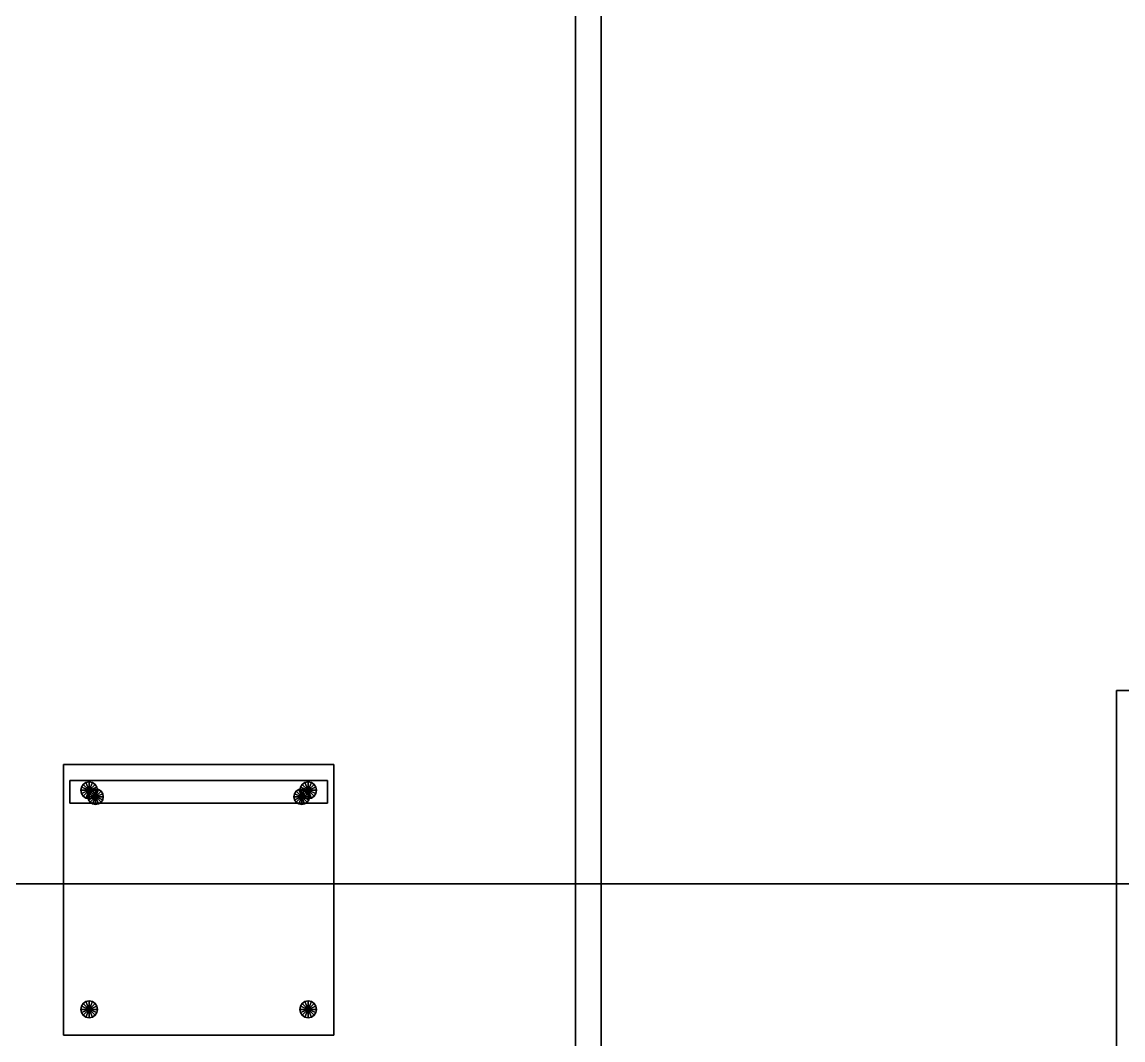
# Model space of a CAD drawing. Header units: millimetres. Extents: x -8000 to 18500, y -500 to 32500.
# Drawn here: x 2901 to 4610, y 4958 to 6538 of the extents above; entities that cross this region are included whole.
import ezdxf

# ---------------------------------------------------------------- set-up
doc = ezdxf.new("R2010")
doc.units = ezdxf.units.MM
for name, color, linetype in [('3D-COLUMNS', 7, 'Continuous'), ('3D-FINISH', 7, 'Continuous'), ('3D-FURNITURE', 7, 'Continuous'), ('3D-GLAZING', 7, 'Continuous'), ('3D-ROOF', 7, 'Continuous'), ('3D-SLABS', 7, 'Continuous')]:
    doc.layers.add(name, color=color, linetype=linetype)

msp = doc.modelspace()

# ---------------------------------------------------------------- linework, layer by layer
at = {"layer": '3D-COLUMNS', "color": 7}
for points in [[(0, 4800, 3600), (0, 5200, 3600), (10000, 5200, 3600), (10000, 4800, 3600)], [(0, 5200, 3600), (0, 5200, 3800), (10000, 5200, 3800), (10000, 5200, 3600)], [(0, 4800, 3800), (10000, 4800, 3800), (10000, 5200, 3800), (0, 5200, 3800)]]:
    msp.add_3dface(points, dxfattribs=at)
at = {"layer": '3D-FINISH', "color": 7}
for points in [[(200, 200, 590), (200, 9800, 590), (9800, 9800, 590), (9800, 200, 590)], [(200, 200, 600), (9800, 200, 600), (9800, 9800, 600), (200, 9800, 600)], [(200, 200, 3990), (200, 9800, 3990), (9800, 9800, 3990), (9800, 200, 3990)], [(200, 200, 4000), (9800, 200, 4000), (9800, 9800, 4000), (200, 9800, 4000)]]:
    msp.add_3dface(points, dxfattribs=at)
at = {"layer": '3D-FURNITURE', "color": 7}
for points in [[(4600, 4500, 4710), (4600, 5500, 4710), (8000, 5500, 4710), (8000, 4500, 4710)], [(4600, 5500, 4710), (4600, 5500, 4760), (8000, 5500, 4760), (8000, 5500, 4710)], [(4600, 4500, 4710), (4600, 4500, 4760), (4600, 5500, 4760), (4600, 5500, 4710)], [(4600, 4500, 4760), (8000, 4500, 4760), (8000, 5500, 4760), (4600, 5500, 4760)], [(2965, 4965, 4410), (2965, 5385, 4410), (3385, 5385, 4410), (3385, 4965, 4410)], [(2965, 5385, 4410), (2965, 5385, 4450), (3385, 5385, 4450), (3385, 5385, 4410)], [(2965, 4965, 4410), (2965, 4965, 4450), (2965, 5385, 4450), (2965, 5385, 4410)], [(2965, 4965, 4450), (3385, 4965, 4450), (3385, 5385, 4450), (2965, 5385, 4450)], [(3385, 4965, 4410), (3385, 5385, 4410), (3385, 5385, 4450), (3385, 4965, 4450)], [(2975, 5325, 4700), (2975, 5360, 4700), (3375, 5360, 4700), (3375, 5325, 4700)], [(2975, 5360, 4700), (2975, 5360, 4790), (3375, 5360, 4790), (3375, 5360, 4700)], [(2975, 5325, 4700), (2975, 5325, 4790), (2975, 5360, 4790), (2975, 5360, 4700)], [(2975, 5325, 4790), (3375, 5325, 4790), (3375, 5360, 4790), (2975, 5360, 4790)], [(2993, 5350, 4000), (2992, 5345, 4000), (2992, 5345, 4430), (2993, 5350, 4430)], [(3005, 5345, 4430), (2993, 5350, 4430), (2992, 5345, 4430), (3005, 5345, 4430)], [(3005, 5345, 4000), (2992, 5345, 4000), (2993, 5350, 4000), (3005, 5345, 4000)], [(2995.8, 5354.2, 4000), (2993, 5350, 4000), (2993, 5350, 4430), (2995.8, 5354.2, 4430)], [(3005, 5345, 4430), (2995.8, 5354.2, 4430), (2993, 5350, 4430), (3005, 5345, 4430)], [(3005, 5345, 4000), (2993, 5350, 4000), (2995.8, 5354.2, 4000), (3005, 5345, 4000)], [(3000, 5357, 4000), (2995.8, 5354.2, 4000), (2995.8, 5354.2, 4430), (3000, 5357, 4430)], [(3005, 5345, 4430), (3000, 5357, 4430), (2995.8, 5354.2, 4430), (3005, 5345, 4430)], [(3005, 5345, 4000), (2995.8, 5354.2, 4000), (3000, 5357, 4000), (3005, 5345, 4000)], [(3005, 5358, 4000), (3000, 5357, 4000), (3000, 5357, 4430), (3005, 5358, 4430)], [(3005, 5345, 4430), (3005, 5358, 4430), (3000, 5357, 4430), (3005, 5345, 4430)], [(3005, 5345, 4000), (3000, 5357, 4000), (3005, 5358, 4000), (3005, 5345, 4000)], [(3010, 5357, 4000), (3005, 5358, 4000), (3005, 5358, 4430), (3010, 5357, 4430)], [(3005, 5345, 4430), (3010, 5357, 4430), (3005, 5358, 4430), (3005, 5345, 4430)], [(3005, 5345, 4000), (3005, 5358, 4000), (3010, 5357, 4000), (3005, 5345, 4000)], [(3005, 5345, 4430), (3014.2, 5354.2, 4430), (3010, 5357, 4430), (3005, 5345, 4430)], [(3005, 5345, 4000), (3010, 5357, 4000), (3014.2, 5354.2, 4000), (3005, 5345, 4000)], [(3005, 5345, 4430), (3017, 5350, 4430), (3014.2, 5354.2, 4430), (3005, 5345, 4430)], [(3005, 5345, 4000), (3014.2, 5354.2, 4000), (3017, 5350, 4000), (3005, 5345, 4000)], [(3005, 5345, 4430), (3018, 5345, 4430), (3017, 5350, 4430), (3005, 5345, 4430)], [(3005, 5345, 4000), (3017, 5350, 4000), (3018, 5345, 4000), (3005, 5345, 4000)], [(3014.2, 5354.2, 4000), (3010, 5357, 4000), (3010, 5357, 4430), (3014.2, 5354.2, 4430)], [(3017, 5350, 4000), (3014.2, 5354.2, 4000), (3014.2, 5354.2, 4430), (3017, 5350, 4430)], [(3018, 5345, 4000), (3017, 5350, 4000), (3017, 5350, 4430), (3018, 5345, 4430)], [(3333, 5350, 4000), (3332, 5345, 4000), (3332, 5345, 4430), (3333, 5350, 4430)], [(3345, 5345, 4430), (3333, 5350, 4430), (3332, 5345, 4430), (3345, 5345, 4430)], [(3345, 5345, 4000), (3332, 5345, 4000), (3333, 5350, 4000), (3345, 5345, 4000)], [(3335.8, 5354.2, 4000), (3333, 5350, 4000), (3333, 5350, 4430), (3335.8, 5354.2, 4430)], [(3345, 5345, 4430), (3335.8, 5354.2, 4430), (3333, 5350, 4430), (3345, 5345, 4430)], [(3345, 5345, 4000), (3333, 5350, 4000), (3335.8, 5354.2, 4000), (3345, 5345, 4000)], [(3340, 5357, 4000), (3335.8, 5354.2, 4000), (3335.8, 5354.2, 4430), (3340, 5357, 4430)], [(3345, 5345, 4430), (3340, 5357, 4430), (3335.8, 5354.2, 4430), (3345, 5345, 4430)], [(3345, 5345, 4000), (3335.8, 5354.2, 4000), (3340, 5357, 4000), (3345, 5345, 4000)], [(3345, 5358, 4000), (3340, 5357, 4000), (3340, 5357, 4430), (3345, 5358, 4430)], [(3345, 5345, 4430), (3345, 5358, 4430), (3340, 5357, 4430), (3345, 5345, 4430)], [(3345, 5345, 4000), (3340, 5357, 4000), (3345, 5358, 4000), (3345, 5345, 4000)], [(3350, 5357, 4000), (3345, 5358, 4000), (3345, 5358, 4430), (3350, 5357, 4430)], [(3345, 5345, 4430), (3350, 5357, 4430), (3345, 5358, 4430), (3345, 5345, 4430)], [(3345, 5345, 4000), (3345, 5358, 4000), (3350, 5357, 4000), (3345, 5345, 4000)], [(3345, 5345, 4430), (3354.2, 5354.2, 4430), (3350, 5357, 4430), (3345, 5345, 4430)], [(3345, 5345, 4000), (3350, 5357, 4000), (3354.2, 5354.2, 4000), (3345, 5345, 4000)], [(3345, 5345, 4430), (3357, 5350, 4430), (3354.2, 5354.2, 4430), (3345, 5345, 4430)], [(3345, 5345, 4000), (3354.2, 5354.2, 4000), (3357, 5350, 4000), (3345, 5345, 4000)], [(3345, 5345, 4430), (3358, 5345, 4430), (3357, 5350, 4430), (3345, 5345, 4430)], [(3345, 5345, 4000), (3357, 5350, 4000), (3358, 5345, 4000), (3345, 5345, 4000)], [(3354.2, 5354.2, 4000), (3350, 5357, 4000), (3350, 5357, 4430), (3354.2, 5354.2, 4430)], [(3357, 5350, 4000), (3354.2, 5354.2, 4000), (3354.2, 5354.2, 4430), (3357, 5350, 4430)], [(3358, 5345, 4000), (3357, 5350, 4000), (3357, 5350, 4430), (3358, 5345, 4430)], [(3375, 5325, 4700), (3375, 5360, 4700), (3375, 5360, 4790), (3375, 5325, 4790)], [(2992, 5345, 4000), (2993, 5340, 4000), (2993, 5340, 4430), (2992, 5345, 4430)], [(3005, 5345, 4430), (2992, 5345, 4430), (2993, 5340, 4430), (3005, 5345, 4430)], [(3005, 5345, 4000), (2993, 5340, 4000), (2992, 5345, 4000), (3005, 5345, 4000)], [(3005, 5345, 4430), (2993, 5340, 4430), (2995.8, 5335.8, 4430), (3005, 5345, 4430)], [(3005, 5345, 4000), (2995.8, 5335.8, 4000), (2993, 5340, 4000), (3005, 5345, 4000)], [(2993, 5340, 4000), (2995.8, 5335.8, 4000), (2995.8, 5335.8, 4430), (2993, 5340, 4430)], [(3005, 5345, 4430), (2995.8, 5335.8, 4430), (3000, 5333, 4430), (3005, 5345, 4430)], [(3005, 5345, 4000), (3000, 5333, 4000), (2995.8, 5335.8, 4000), (3005, 5345, 4000)], [(2995.8, 5335.8, 4000), (3000, 5333, 4000), (3000, 5333, 4430), (2995.8, 5335.8, 4430)], [(3005, 5345, 4430), (3000, 5333, 4430), (3005, 5332, 4430), (3005, 5345, 4430)], [(3005, 5345, 4000), (3005, 5332, 4000), (3000, 5333, 4000), (3005, 5345, 4000)], [(3000, 5333, 4000), (3005, 5332, 4000), (3005, 5332, 4430), (3000, 5333, 4430)], [(3003.9, 5339.6, 4430), (3003, 5335, 4430), (3003, 5335, 4780), (3003.9, 5339.6, 4780)], [(3015, 5335, 4780), (3003.9, 5339.6, 4780), (3003, 5335, 4780), (3015, 5335, 4780)], [(3015, 5335, 4430), (3003, 5335, 4430), (3003.9, 5339.6, 4430), (3015, 5335, 4430)], [(3003, 5335, 4430), (3003.9, 5330.4, 4430), (3003.9, 5330.4, 4780), (3003, 5335, 4780)], [(3015, 5335, 4780), (3003, 5335, 4780), (3003.9, 5330.4, 4780), (3015, 5335, 4780)], [(3015, 5335, 4430), (3003.9, 5330.4, 4430), (3003, 5335, 4430), (3015, 5335, 4430)], [(3006.5, 5343.5, 4430), (3003.9, 5339.6, 4430), (3003.9, 5339.6, 4780), (3006.5, 5343.5, 4780)], [(3015, 5335, 4780), (3006.5, 5343.5, 4780), (3003.9, 5339.6, 4780), (3015, 5335, 4780)], [(3015, 5335, 4430), (3003.9, 5339.6, 4430), (3006.5, 5343.5, 4430), (3015, 5335, 4430)], [(3015, 5335, 4780), (3003.9, 5330.4, 4780), (3006.5, 5326.5, 4780), (3015, 5335, 4780)], [(3015, 5335, 4430), (3006.5, 5326.5, 4430), (3003.9, 5330.4, 4430), (3015, 5335, 4430)], [(3005, 5345, 4430), (3005, 5332, 4430), (3010, 5333, 4430), (3005, 5345, 4430)], [(3005, 5345, 4000), (3010, 5333, 4000), (3005, 5332, 4000), (3005, 5345, 4000)], [(3005, 5345, 4430), (3010, 5333, 4430), (3014.2, 5335.8, 4430), (3005, 5345, 4430)], [(3005, 5345, 4000), (3014.2, 5335.8, 4000), (3010, 5333, 4000), (3005, 5345, 4000)], [(3005, 5345, 4430), (3014.2, 5335.8, 4430), (3017, 5340, 4430), (3005, 5345, 4430)], [(3005, 5345, 4000), (3017, 5340, 4000), (3014.2, 5335.8, 4000), (3005, 5345, 4000)], [(3005, 5345, 4430), (3017, 5340, 4430), (3018, 5345, 4430), (3005, 5345, 4430)], [(3005, 5345, 4000), (3018, 5345, 4000), (3017, 5340, 4000), (3005, 5345, 4000)], [(3005, 5332, 4000), (3010, 5333, 4000), (3010, 5333, 4430), (3005, 5332, 4430)], [(3010.4, 5346.1, 4430), (3006.5, 5343.5, 4430), (3006.5, 5343.5, 4780), (3010.4, 5346.1, 4780)], [(3015, 5335, 4780), (3010.4, 5346.1, 4780), (3006.5, 5343.5, 4780), (3015, 5335, 4780)], [(3015, 5335, 4430), (3006.5, 5343.5, 4430), (3010.4, 5346.1, 4430), (3015, 5335, 4430)], [(3015, 5335, 4780), (3006.5, 5326.5, 4780), (3010.4, 5323.9, 4780), (3015, 5335, 4780)], [(3015, 5335, 4430), (3010.4, 5323.9, 4430), (3006.5, 5326.5, 4430), (3015, 5335, 4430)], [(3010, 5333, 4000), (3014.2, 5335.8, 4000), (3014.2, 5335.8, 4430), (3010, 5333, 4430)], [(3015, 5347, 4430), (3010.4, 5346.1, 4430), (3010.4, 5346.1, 4780), (3015, 5347, 4780)], [(3015, 5335, 4780), (3015, 5347, 4780), (3010.4, 5346.1, 4780), (3015, 5335, 4780)], [(3015, 5335, 4430), (3010.4, 5346.1, 4430), (3015, 5347, 4430), (3015, 5335, 4430)], [(3015, 5335, 4780), (3010.4, 5323.9, 4780), (3015, 5323, 4780), (3015, 5335, 4780)], [(3015, 5335, 4430), (3015, 5323, 4430), (3010.4, 5323.9, 4430), (3015, 5335, 4430)], [(3014.2, 5335.8, 4000), (3017, 5340, 4000), (3017, 5340, 4430), (3014.2, 5335.8, 4430)], [(3019.6, 5346.1, 4430), (3015, 5347, 4430), (3015, 5347, 4780), (3019.6, 5346.1, 4780)], [(3015, 5335, 4780), (3019.6, 5346.1, 4780), (3015, 5347, 4780), (3015, 5335, 4780)], [(3015, 5335, 4430), (3015, 5347, 4430), (3019.6, 5346.1, 4430), (3015, 5335, 4430)], [(3015, 5335, 4780), (3023.5, 5343.5, 4780), (3019.6, 5346.1, 4780), (3015, 5335, 4780)], [(3015, 5335, 4430), (3019.6, 5346.1, 4430), (3023.5, 5343.5, 4430), (3015, 5335, 4430)], [(3015, 5335, 4780), (3026.1, 5339.6, 4780), (3023.5, 5343.5, 4780), (3015, 5335, 4780)], [(3015, 5335, 4430), (3023.5, 5343.5, 4430), (3026.1, 5339.6, 4430), (3015, 5335, 4430)], [(3015, 5335, 4780), (3027, 5335, 4780), (3026.1, 5339.6, 4780), (3015, 5335, 4780)], [(3015, 5335, 4430), (3026.1, 5339.6, 4430), (3027, 5335, 4430), (3015, 5335, 4430)], [(3015, 5335, 4780), (3015, 5323, 4780), (3019.6, 5323.9, 4780), (3015, 5335, 4780)], [(3015, 5335, 4430), (3019.6, 5323.9, 4430), (3015, 5323, 4430), (3015, 5335, 4430)], [(3015, 5335, 4780), (3019.6, 5323.9, 4780), (3023.5, 5326.5, 4780), (3015, 5335, 4780)], [(3015, 5335, 4430), (3023.5, 5326.5, 4430), (3019.6, 5323.9, 4430), (3015, 5335, 4430)], [(3015, 5335, 4780), (3023.5, 5326.5, 4780), (3026.1, 5330.4, 4780), (3015, 5335, 4780)], [(3015, 5335, 4430), (3026.1, 5330.4, 4430), (3023.5, 5326.5, 4430), (3015, 5335, 4430)], [(3015, 5335, 4780), (3026.1, 5330.4, 4780), (3027, 5335, 4780), (3015, 5335, 4780)], [(3015, 5335, 4430), (3027, 5335, 4430), (3026.1, 5330.4, 4430), (3015, 5335, 4430)], [(3017, 5340, 4000), (3018, 5345, 4000), (3018, 5345, 4430), (3017, 5340, 4430)], [(3023.5, 5343.5, 4430), (3019.6, 5346.1, 4430), (3019.6, 5346.1, 4780), (3023.5, 5343.5, 4780)], [(3026.1, 5339.6, 4430), (3023.5, 5343.5, 4430), (3023.5, 5343.5, 4780), (3026.1, 5339.6, 4780)], [(3027, 5335, 4430), (3026.1, 5339.6, 4430), (3026.1, 5339.6, 4780), (3027, 5335, 4780)], [(3026.1, 5330.4, 4430), (3027, 5335, 4430), (3027, 5335, 4780), (3026.1, 5330.4, 4780)], [(3323.9, 5339.6, 4430), (3323, 5335, 4430), (3323, 5335, 4780), (3323.9, 5339.6, 4780)], [(3335, 5335, 4780), (3323.9, 5339.6, 4780), (3323, 5335, 4780), (3335, 5335, 4780)], [(3335, 5335, 4430), (3323, 5335, 4430), (3323.9, 5339.6, 4430), (3335, 5335, 4430)], [(3323, 5335, 4430), (3323.9, 5330.4, 4430), (3323.9, 5330.4, 4780), (3323, 5335, 4780)], [(3335, 5335, 4780), (3323, 5335, 4780), (3323.9, 5330.4, 4780), (3335, 5335, 4780)], [(3335, 5335, 4430), (3323.9, 5330.4, 4430), (3323, 5335, 4430), (3335, 5335, 4430)], [(3326.5, 5343.5, 4430), (3323.9, 5339.6, 4430), (3323.9, 5339.6, 4780), (3326.5, 5343.5, 4780)], [(3335, 5335, 4780), (3326.5, 5343.5, 4780), (3323.9, 5339.6, 4780), (3335, 5335, 4780)], [(3335, 5335, 4430), (3323.9, 5339.6, 4430), (3326.5, 5343.5, 4430), (3335, 5335, 4430)], [(3335, 5335, 4780), (3323.9, 5330.4, 4780), (3326.5, 5326.5, 4780), (3335, 5335, 4780)], [(3335, 5335, 4430), (3326.5, 5326.5, 4430), (3323.9, 5330.4, 4430), (3335, 5335, 4430)], [(3330.4, 5346.1, 4430), (3326.5, 5343.5, 4430), (3326.5, 5343.5, 4780), (3330.4, 5346.1, 4780)], [(3335, 5335, 4780), (3330.4, 5346.1, 4780), (3326.5, 5343.5, 4780), (3335, 5335, 4780)], [(3335, 5335, 4430), (3326.5, 5343.5, 4430), (3330.4, 5346.1, 4430), (3335, 5335, 4430)], [(3335, 5335, 4780), (3326.5, 5326.5, 4780), (3330.4, 5323.9, 4780), (3335, 5335, 4780)], [(3335, 5335, 4430), (3330.4, 5323.9, 4430), (3326.5, 5326.5, 4430), (3335, 5335, 4430)], [(3335, 5347, 4430), (3330.4, 5346.1, 4430), (3330.4, 5346.1, 4780), (3335, 5347, 4780)], [(3335, 5335, 4780), (3335, 5347, 4780), (3330.4, 5346.1, 4780), (3335, 5335, 4780)], [(3335, 5335, 4430), (3330.4, 5346.1, 4430), (3335, 5347, 4430), (3335, 5335, 4430)], [(3335, 5335, 4780), (3330.4, 5323.9, 4780), (3335, 5323, 4780), (3335, 5335, 4780)], [(3335, 5335, 4430), (3335, 5323, 4430), (3330.4, 5323.9, 4430), (3335, 5335, 4430)], [(3332, 5345, 4000), (3333, 5340, 4000), (3333, 5340, 4430), (3332, 5345, 4430)], [(3345, 5345, 4430), (3332, 5345, 4430), (3333, 5340, 4430), (3345, 5345, 4430)], [(3345, 5345, 4000), (3333, 5340, 4000), (3332, 5345, 4000), (3345, 5345, 4000)], [(3345, 5345, 4430), (3333, 5340, 4430), (3335.8, 5335.8, 4430), (3345, 5345, 4430)], [(3345, 5345, 4000), (3335.8, 5335.8, 4000), (3333, 5340, 4000), (3345, 5345, 4000)], [(3333, 5340, 4000), (3335.8, 5335.8, 4000), (3335.8, 5335.8, 4430), (3333, 5340, 4430)], [(3339.6, 5346.1, 4430), (3335, 5347, 4430), (3335, 5347, 4780), (3339.6, 5346.1, 4780)], [(3335, 5335, 4780), (3339.6, 5346.1, 4780), (3335, 5347, 4780), (3335, 5335, 4780)], [(3335, 5335, 4430), (3335, 5347, 4430), (3339.6, 5346.1, 4430), (3335, 5335, 4430)], [(3335, 5335, 4780), (3343.5, 5343.5, 4780), (3339.6, 5346.1, 4780), (3335, 5335, 4780)], [(3335, 5335, 4430), (3339.6, 5346.1, 4430), (3343.5, 5343.5, 4430), (3335, 5335, 4430)], [(3335, 5335, 4780), (3346.1, 5339.6, 4780), (3343.5, 5343.5, 4780), (3335, 5335, 4780)], [(3335, 5335, 4430), (3343.5, 5343.5, 4430), (3346.1, 5339.6, 4430), (3335, 5335, 4430)], [(3335, 5335, 4780), (3347, 5335, 4780), (3346.1, 5339.6, 4780), (3335, 5335, 4780)], [(3335, 5335, 4430), (3346.1, 5339.6, 4430), (3347, 5335, 4430), (3335, 5335, 4430)], [(3335, 5335, 4780), (3335, 5323, 4780), (3339.6, 5323.9, 4780), (3335, 5335, 4780)], [(3335, 5335, 4430), (3339.6, 5323.9, 4430), (3335, 5323, 4430), (3335, 5335, 4430)], [(3335, 5335, 4780), (3339.6, 5323.9, 4780), (3343.5, 5326.5, 4780), (3335, 5335, 4780)], [(3335, 5335, 4430), (3343.5, 5326.5, 4430), (3339.6, 5323.9, 4430), (3335, 5335, 4430)], [(3335, 5335, 4780), (3343.5, 5326.5, 4780), (3346.1, 5330.4, 4780), (3335, 5335, 4780)], [(3335, 5335, 4430), (3346.1, 5330.4, 4430), (3343.5, 5326.5, 4430), (3335, 5335, 4430)], [(3335, 5335, 4780), (3346.1, 5330.4, 4780), (3347, 5335, 4780), (3335, 5335, 4780)], [(3335, 5335, 4430), (3347, 5335, 4430), (3346.1, 5330.4, 4430), (3335, 5335, 4430)], [(3345, 5345, 4430), (3335.8, 5335.8, 4430), (3340, 5333, 4430), (3345, 5345, 4430)], [(3345, 5345, 4000), (3340, 5333, 4000), (3335.8, 5335.8, 4000), (3345, 5345, 4000)], [(3335.8, 5335.8, 4000), (3340, 5333, 4000), (3340, 5333, 4430), (3335.8, 5335.8, 4430)], [(3343.5, 5343.5, 4430), (3339.6, 5346.1, 4430), (3339.6, 5346.1, 4780), (3343.5, 5343.5, 4780)], [(3345, 5345, 4430), (3340, 5333, 4430), (3345, 5332, 4430), (3345, 5345, 4430)], [(3345, 5345, 4000), (3345, 5332, 4000), (3340, 5333, 4000), (3345, 5345, 4000)], [(3340, 5333, 4000), (3345, 5332, 4000), (3345, 5332, 4430), (3340, 5333, 4430)], [(3346.1, 5339.6, 4430), (3343.5, 5343.5, 4430), (3343.5, 5343.5, 4780), (3346.1, 5339.6, 4780)], [(3345, 5345, 4430), (3345, 5332, 4430), (3350, 5333, 4430), (3345, 5345, 4430)], [(3345, 5345, 4000), (3350, 5333, 4000), (3345, 5332, 4000), (3345, 5345, 4000)], [(3345, 5345, 4430), (3350, 5333, 4430), (3354.2, 5335.8, 4430), (3345, 5345, 4430)], [(3345, 5345, 4000), (3354.2, 5335.8, 4000), (3350, 5333, 4000), (3345, 5345, 4000)], [(3345, 5345, 4430), (3354.2, 5335.8, 4430), (3357, 5340, 4430), (3345, 5345, 4430)], [(3345, 5345, 4000), (3357, 5340, 4000), (3354.2, 5335.8, 4000), (3345, 5345, 4000)], [(3345, 5345, 4430), (3357, 5340, 4430), (3358, 5345, 4430), (3345, 5345, 4430)], [(3345, 5345, 4000), (3358, 5345, 4000), (3357, 5340, 4000), (3345, 5345, 4000)], [(3345, 5332, 4000), (3350, 5333, 4000), (3350, 5333, 4430), (3345, 5332, 4430)], [(3347, 5335, 4430), (3346.1, 5339.6, 4430), (3346.1, 5339.6, 4780), (3347, 5335, 4780)], [(3346.1, 5330.4, 4430), (3347, 5335, 4430), (3347, 5335, 4780), (3346.1, 5330.4, 4780)], [(3350, 5333, 4000), (3354.2, 5335.8, 4000), (3354.2, 5335.8, 4430), (3350, 5333, 4430)], [(3354.2, 5335.8, 4000), (3357, 5340, 4000), (3357, 5340, 4430), (3354.2, 5335.8, 4430)], [(3357, 5340, 4000), (3358, 5345, 4000), (3358, 5345, 4430), (3357, 5340, 4430)], [(2975, 5325, 4700), (3375, 5325, 4700), (3375, 5325, 4790), (2975, 5325, 4790)], [(3003.9, 5330.4, 4430), (3006.5, 5326.5, 4430), (3006.5, 5326.5, 4780), (3003.9, 5330.4, 4780)], [(3006.5, 5326.5, 4430), (3010.4, 5323.9, 4430), (3010.4, 5323.9, 4780), (3006.5, 5326.5, 4780)], [(3010.4, 5323.9, 4430), (3015, 5323, 4430), (3015, 5323, 4780), (3010.4, 5323.9, 4780)], [(3015, 5323, 4430), (3019.6, 5323.9, 4430), (3019.6, 5323.9, 4780), (3015, 5323, 4780)], [(3019.6, 5323.9, 4430), (3023.5, 5326.5, 4430), (3023.5, 5326.5, 4780), (3019.6, 5323.9, 4780)], [(3023.5, 5326.5, 4430), (3026.1, 5330.4, 4430), (3026.1, 5330.4, 4780), (3023.5, 5326.5, 4780)], [(3323.9, 5330.4, 4430), (3326.5, 5326.5, 4430), (3326.5, 5326.5, 4780), (3323.9, 5330.4, 4780)], [(3326.5, 5326.5, 4430), (3330.4, 5323.9, 4430), (3330.4, 5323.9, 4780), (3326.5, 5326.5, 4780)], [(3330.4, 5323.9, 4430), (3335, 5323, 4430), (3335, 5323, 4780), (3330.4, 5323.9, 4780)], [(3335, 5323, 4430), (3339.6, 5323.9, 4430), (3339.6, 5323.9, 4780), (3335, 5323, 4780)], [(3339.6, 5323.9, 4430), (3343.5, 5326.5, 4430), (3343.5, 5326.5, 4780), (3339.6, 5323.9, 4780)], [(3343.5, 5326.5, 4430), (3346.1, 5330.4, 4430), (3346.1, 5330.4, 4780), (3343.5, 5326.5, 4780)], [(2993, 5010, 4000), (2992, 5005, 4000), (2992, 5005, 4430), (2993, 5010, 4430)], [(3005, 5005, 4430), (2993, 5010, 4430), (2992, 5005, 4430), (3005, 5005, 4430)], [(3005, 5005, 4000), (2992, 5005, 4000), (2993, 5010, 4000), (3005, 5005, 4000)], [(2995.8, 5014.2, 4000), (2993, 5010, 4000), (2993, 5010, 4430), (2995.8, 5014.2, 4430)], [(3005, 5005, 4430), (2995.8, 5014.2, 4430), (2993, 5010, 4430), (3005, 5005, 4430)], [(3005, 5005, 4000), (2993, 5010, 4000), (2995.8, 5014.2, 4000), (3005, 5005, 4000)], [(3000, 5017, 4000), (2995.8, 5014.2, 4000), (2995.8, 5014.2, 4430), (3000, 5017, 4430)], [(3005, 5005, 4430), (3000, 5017, 4430), (2995.8, 5014.2, 4430), (3005, 5005, 4430)], [(3005, 5005, 4000), (2995.8, 5014.2, 4000), (3000, 5017, 4000), (3005, 5005, 4000)], [(3005, 5018, 4000), (3000, 5017, 4000), (3000, 5017, 4430), (3005, 5018, 4430)], [(3005, 5005, 4430), (3005, 5018, 4430), (3000, 5017, 4430), (3005, 5005, 4430)], [(3005, 5005, 4000), (3000, 5017, 4000), (3005, 5018, 4000), (3005, 5005, 4000)], [(3010, 5017, 4000), (3005, 5018, 4000), (3005, 5018, 4430), (3010, 5017, 4430)], [(3005, 5005, 4430), (3010, 5017, 4430), (3005, 5018, 4430), (3005, 5005, 4430)], [(3005, 5005, 4000), (3005, 5018, 4000), (3010, 5017, 4000), (3005, 5005, 4000)], [(3005, 5005, 4430), (3014.2, 5014.2, 4430), (3010, 5017, 4430), (3005, 5005, 4430)], [(3005, 5005, 4000), (3010, 5017, 4000), (3014.2, 5014.2, 4000), (3005, 5005, 4000)], [(3005, 5005, 4430), (3017, 5010, 4430), (3014.2, 5014.2, 4430), (3005, 5005, 4430)], [(3005, 5005, 4000), (3014.2, 5014.2, 4000), (3017, 5010, 4000), (3005, 5005, 4000)], [(3005, 5005, 4430), (3018, 5005, 4430), (3017, 5010, 4430), (3005, 5005, 4430)], [(3005, 5005, 4000), (3017, 5010, 4000), (3018, 5005, 4000), (3005, 5005, 4000)], [(3014.2, 5014.2, 4000), (3010, 5017, 4000), (3010, 5017, 4430), (3014.2, 5014.2, 4430)], [(3017, 5010, 4000), (3014.2, 5014.2, 4000), (3014.2, 5014.2, 4430), (3017, 5010, 4430)], [(3018, 5005, 4000), (3017, 5010, 4000), (3017, 5010, 4430), (3018, 5005, 4430)], [(3333, 5010, 4000), (3332, 5005, 4000), (3332, 5005, 4430), (3333, 5010, 4430)], [(3345, 5005, 4430), (3333, 5010, 4430), (3332, 5005, 4430), (3345, 5005, 4430)], [(3345, 5005, 4000), (3332, 5005, 4000), (3333, 5010, 4000), (3345, 5005, 4000)], [(3335.8, 5014.2, 4000), (3333, 5010, 4000), (3333, 5010, 4430), (3335.8, 5014.2, 4430)], [(3345, 5005, 4430), (3335.8, 5014.2, 4430), (3333, 5010, 4430), (3345, 5005, 4430)], [(3345, 5005, 4000), (3333, 5010, 4000), (3335.8, 5014.2, 4000), (3345, 5005, 4000)], [(3340, 5017, 4000), (3335.8, 5014.2, 4000), (3335.8, 5014.2, 4430), (3340, 5017, 4430)], [(3345, 5005, 4430), (3340, 5017, 4430), (3335.8, 5014.2, 4430), (3345, 5005, 4430)], [(3345, 5005, 4000), (3335.8, 5014.2, 4000), (3340, 5017, 4000), (3345, 5005, 4000)], [(3345, 5018, 4000), (3340, 5017, 4000), (3340, 5017, 4430), (3345, 5018, 4430)], [(3345, 5005, 4430), (3345, 5018, 4430), (3340, 5017, 4430), (3345, 5005, 4430)], [(3345, 5005, 4000), (3340, 5017, 4000), (3345, 5018, 4000), (3345, 5005, 4000)], [(3350, 5017, 4000), (3345, 5018, 4000), (3345, 5018, 4430), (3350, 5017, 4430)], [(3345, 5005, 4430), (3350, 5017, 4430), (3345, 5018, 4430), (3345, 5005, 4430)], [(3345, 5005, 4000), (3345, 5018, 4000), (3350, 5017, 4000), (3345, 5005, 4000)], [(3345, 5005, 4430), (3354.2, 5014.2, 4430), (3350, 5017, 4430), (3345, 5005, 4430)], [(3345, 5005, 4000), (3350, 5017, 4000), (3354.2, 5014.2, 4000), (3345, 5005, 4000)], [(3345, 5005, 4430), (3357, 5010, 4430), (3354.2, 5014.2, 4430), (3345, 5005, 4430)], [(3345, 5005, 4000), (3354.2, 5014.2, 4000), (3357, 5010, 4000), (3345, 5005, 4000)], [(3345, 5005, 4430), (3358, 5005, 4430), (3357, 5010, 4430), (3345, 5005, 4430)], [(3345, 5005, 4000), (3357, 5010, 4000), (3358, 5005, 4000), (3345, 5005, 4000)], [(3354.2, 5014.2, 4000), (3350, 5017, 4000), (3350, 5017, 4430), (3354.2, 5014.2, 4430)], [(3357, 5010, 4000), (3354.2, 5014.2, 4000), (3354.2, 5014.2, 4430), (3357, 5010, 4430)], [(3358, 5005, 4000), (3357, 5010, 4000), (3357, 5010, 4430), (3358, 5005, 4430)], [(2992, 5005, 4000), (2993, 5000, 4000), (2993, 5000, 4430), (2992, 5005, 4430)], [(3005, 5005, 4430), (2992, 5005, 4430), (2993, 5000, 4430), (3005, 5005, 4430)], [(3005, 5005, 4000), (2993, 5000, 4000), (2992, 5005, 4000), (3005, 5005, 4000)], [(3005, 5005, 4430), (2993, 5000, 4430), (2995.8, 4995.8, 4430), (3005, 5005, 4430)], [(3005, 5005, 4000), (2995.8, 4995.8, 4000), (2993, 5000, 4000), (3005, 5005, 4000)], [(2993, 5000, 4000), (2995.8, 4995.8, 4000), (2995.8, 4995.8, 4430), (2993, 5000, 4430)], [(3005, 5005, 4430), (2995.8, 4995.8, 4430), (3000, 4993, 4430), (3005, 5005, 4430)], [(3005, 5005, 4000), (3000, 4993, 4000), (2995.8, 4995.8, 4000), (3005, 5005, 4000)], [(2995.8, 4995.8, 4000), (3000, 4993, 4000), (3000, 4993, 4430), (2995.8, 4995.8, 4430)], [(3005, 5005, 4430), (3000, 4993, 4430), (3005, 4992, 4430), (3005, 5005, 4430)], [(3005, 5005, 4000), (3005, 4992, 4000), (3000, 4993, 4000), (3005, 5005, 4000)], [(3000, 4993, 4000), (3005, 4992, 4000), (3005, 4992, 4430), (3000, 4993, 4430)], [(3005, 5005, 4430), (3005, 4992, 4430), (3010, 4993, 4430), (3005, 5005, 4430)], [(3005, 5005, 4000), (3010, 4993, 4000), (3005, 4992, 4000), (3005, 5005, 4000)], [(3005, 5005, 4430), (3010, 4993, 4430), (3014.2, 4995.8, 4430), (3005, 5005, 4430)], [(3005, 5005, 4000), (3014.2, 4995.8, 4000), (3010, 4993, 4000), (3005, 5005, 4000)], [(3005, 5005, 4430), (3014.2, 4995.8, 4430), (3017, 5000, 4430), (3005, 5005, 4430)], [(3005, 5005, 4000), (3017, 5000, 4000), (3014.2, 4995.8, 4000), (3005, 5005, 4000)], [(3005, 5005, 4430), (3017, 5000, 4430), (3018, 5005, 4430), (3005, 5005, 4430)], [(3005, 5005, 4000), (3018, 5005, 4000), (3017, 5000, 4000), (3005, 5005, 4000)], [(3005, 4992, 4000), (3010, 4993, 4000), (3010, 4993, 4430), (3005, 4992, 4430)], [(3010, 4993, 4000), (3014.2, 4995.8, 4000), (3014.2, 4995.8, 4430), (3010, 4993, 4430)], [(3014.2, 4995.8, 4000), (3017, 5000, 4000), (3017, 5000, 4430), (3014.2, 4995.8, 4430)], [(3017, 5000, 4000), (3018, 5005, 4000), (3018, 5005, 4430), (3017, 5000, 4430)], [(3332, 5005, 4000), (3333, 5000, 4000), (3333, 5000, 4430), (3332, 5005, 4430)], [(3345, 5005, 4430), (3332, 5005, 4430), (3333, 5000, 4430), (3345, 5005, 4430)], [(3345, 5005, 4000), (3333, 5000, 4000), (3332, 5005, 4000), (3345, 5005, 4000)], [(3345, 5005, 4430), (3333, 5000, 4430), (3335.8, 4995.8, 4430), (3345, 5005, 4430)], [(3345, 5005, 4000), (3335.8, 4995.8, 4000), (3333, 5000, 4000), (3345, 5005, 4000)], [(3333, 5000, 4000), (3335.8, 4995.8, 4000), (3335.8, 4995.8, 4430), (3333, 5000, 4430)], [(3345, 5005, 4430), (3335.8, 4995.8, 4430), (3340, 4993, 4430), (3345, 5005, 4430)], [(3345, 5005, 4000), (3340, 4993, 4000), (3335.8, 4995.8, 4000), (3345, 5005, 4000)], [(3335.8, 4995.8, 4000), (3340, 4993, 4000), (3340, 4993, 4430), (3335.8, 4995.8, 4430)], [(3345, 5005, 4430), (3340, 4993, 4430), (3345, 4992, 4430), (3345, 5005, 4430)], [(3345, 5005, 4000), (3345, 4992, 4000), (3340, 4993, 4000), (3345, 5005, 4000)], [(3340, 4993, 4000), (3345, 4992, 4000), (3345, 4992, 4430), (3340, 4993, 4430)], [(3345, 5005, 4430), (3345, 4992, 4430), (3350, 4993, 4430), (3345, 5005, 4430)], [(3345, 5005, 4000), (3350, 4993, 4000), (3345, 4992, 4000), (3345, 5005, 4000)], [(3345, 5005, 4430), (3350, 4993, 4430), (3354.2, 4995.8, 4430), (3345, 5005, 4430)], [(3345, 5005, 4000), (3354.2, 4995.8, 4000), (3350, 4993, 4000), (3345, 5005, 4000)], [(3345, 5005, 4430), (3354.2, 4995.8, 4430), (3357, 5000, 4430), (3345, 5005, 4430)], [(3345, 5005, 4000), (3357, 5000, 4000), (3354.2, 4995.8, 4000), (3345, 5005, 4000)], [(3345, 5005, 4430), (3357, 5000, 4430), (3358, 5005, 4430), (3345, 5005, 4430)], [(3345, 5005, 4000), (3358, 5005, 4000), (3357, 5000, 4000), (3345, 5005, 4000)], [(3345, 4992, 4000), (3350, 4993, 4000), (3350, 4993, 4430), (3345, 4992, 4430)], [(3350, 4993, 4000), (3354.2, 4995.8, 4000), (3354.2, 4995.8, 4430), (3350, 4993, 4430)], [(3354.2, 4995.8, 4000), (3357, 5000, 4000), (3357, 5000, 4430), (3354.2, 4995.8, 4430)], [(3357, 5000, 4000), (3358, 5005, 4000), (3358, 5005, 4430), (3357, 5000, 4430)], [(2965, 4965, 4410), (3385, 4965, 4410), (3385, 4965, 4450), (2965, 4965, 4450)]]:
    msp.add_3dface(points, dxfattribs=at)
at = {"layer": '3D-GLAZING', "color": 7}
for points in [[(3760, 4000, 4000), (3760, 7000, 4000), (3800, 7000, 4000), (3800, 4000, 4000)], [(3760, 4000, 4000), (3760, 4000, 5100), (3760, 7000, 5100), (3760, 7000, 4000)], [(3760, 4000, 5100), (3800, 4000, 5100), (3800, 7000, 5100), (3760, 7000, 5100)], [(3800, 4000, 4000), (3800, 7000, 4000), (3800, 7000, 5100), (3800, 4000, 5100)]]:
    msp.add_3dface(points, dxfattribs=at)
at = {"layer": '3D-ROOF', "color": 7}
for points in [[(0, 0, 7000), (0, 10000, 7000), (10000, 10000, 7000), (10000, 0, 7000)], [(0, 0, 7200), (10000, 0, 7200), (10000, 10000, 7200), (0, 10000, 7200)]]:
    msp.add_3dface(points, dxfattribs=at)
at = {"layer": '3D-SLABS', "color": 7}
for points in [[(0, 0), (0, 10000), (10000, 10000), (10000, 0)], [(0, 0, 600), (10000, 0, 600), (10000, 10000, 600), (0, 10000, 600)], [(3800, 4000, 3800), (3800, 7500, 3800), (7800, 7500, 3800), (7800, 4000, 3800)], [(3800, 4000, 3800), (3800, 4000, 4000), (3800, 7500, 4000), (3800, 7500, 3800)], [(3800, 4000, 4000), (7800, 4000, 4000), (7800, 7500, 4000), (3800, 7500, 4000)]]:
    msp.add_3dface(points, dxfattribs=at)

doc.saveas('drawing.dxf')
